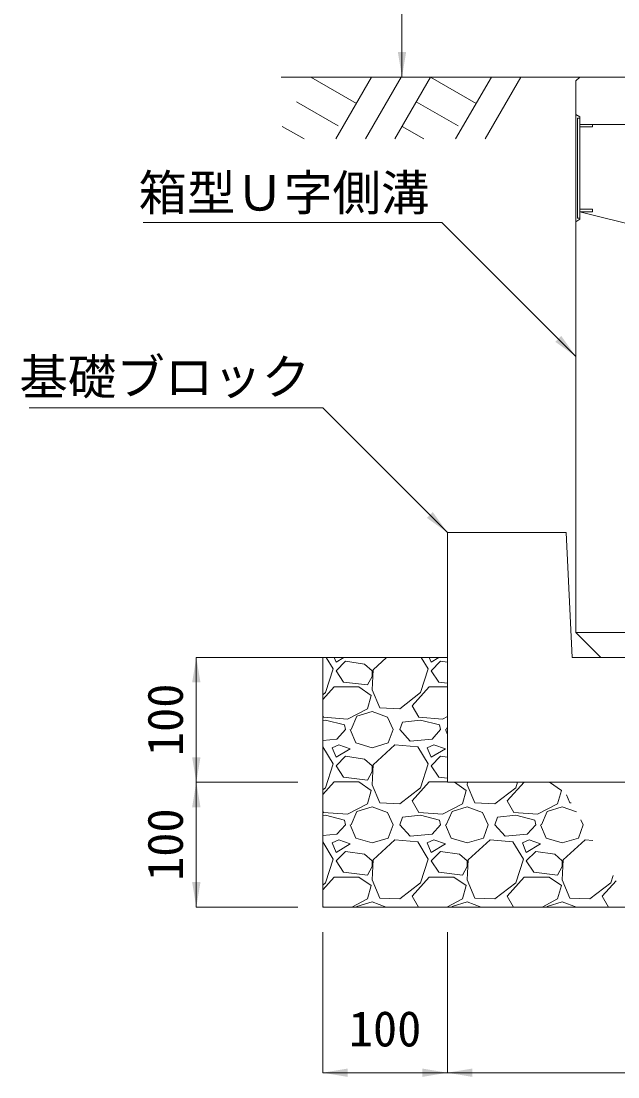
# Model space of a CAD drawing. Units: millimetres at full size. Extents: x 173025 to 194922, y 53822 to 64534.
# Drawn here: x 176080 to 176558, y 61430 to 62276 of the extents above; entities that cross this region are included whole.
import ezdxf
from ezdxf.enums import TextEntityAlignment as Align

# ---------------------------------------------------------------- set-up
doc = ezdxf.new("R2010")
doc.units = ezdxf.units.MM
doc.header["$LTSCALE"] = 20
doc.linetypes.add('DASHED', pattern=[7.5, 6, -1.5])
for name, color, linetype, lineweight in [('0_2', 7, 'Continuous', 20), ('KIJUN', 5, 'Continuous', 5), ('WWAY', 5, 'Continuous', 9), ('寸法線', 7, 'Continuous', 13), ('引出線', 4, 'Continuous', 13), ('本体', 2, 'Continuous', 9), ('ﾊｯﾁﾝｸﾞ', 7, 'Continuous', 5)]:
    doc.layers.add(name, color=color, linetype=linetype, lineweight=lineweight)
doc.styles.add('ＭＳ ゴシック', font='')
doc.styles.get('ＭＳ ゴシック').set_extended_font_data('MS Gothic')

# ---------------------------------------------------------------- blocks, each defined once
blk = doc.blocks.new('filled_arrow')
at = {"color": 0, "linetype": 'Continuous', "lineweight": -2}
blk.add_solid([(7.5, 1.25), (0, 0), (7.5, -1.25)], dxfattribs=at)

msp = doc.modelspace()

# ---------------------------------------------------------------- linework, layer by layer
at = {"layer": '0_2'}
for p, q in [((176527.92, 62230.81), (176288.76, 62230.81)), ((176321.92, 61665.81), (176321.92, 61565.81)), ((176421.92, 61665.81), (177117.92, 61665.81)), ((176321.92, 61565.81), (177217.92, 61565.81))]:
    msp.add_line(p, q, dxfattribs=at)
at = {"layer": '0_2', "lineweight": 13}
for p, q in [((176321.92, 61665.81), (176321.92, 61765.81)), ((176321.92, 61765.81), (176421.92, 61765.81)), ((176421.92, 61765.81), (176421.92, 61665.81))]:
    msp.add_line(p, q, dxfattribs=at)
at = {"layer": 'KIJUN', "color": 7, "lineweight": 9}
msp.add_line((176524.92, 61785.81), (176944.92, 61785.81), dxfattribs=at)
at = {"layer": 'KIJUN', "color": 7, "lineweight": 20}
msp.add_lwpolyline([(176609.92, 62135.81), (176573.92, 62155.81), (176569.92, 62230.81), (176527.92, 62230.81), (176524.92, 62227.81), (176524.92, 61785.81), (176544.92, 61765.81), (176924.92, 61765.81), (176944.92, 61785.81), (176944.92, 62227.81), (176941.92, 62230.81), (176899.92, 62230.81), (176895.92, 62155.81), (176859.92, 62135.81), (176857.92, 62095.81), (176884.92, 62030.81), (176884.92, 61885.81)], dxfattribs=at)
at = {"layer": 'WWAY', "color": 7, "linetype": 'DASHED', "lineweight": 20}
for points in [[(176524.92, 62200.81), (176528.12, 62198.81), (176528.12, 62116.81), (176524.92, 62114.81)], [(176571.94, 62192.81), (176528.12, 62192.81), (176528.12, 62198.81), (176524.92, 62200.81)], [(176524.92, 62114.81), (176528.12, 62116.81), (176528.12, 62122.81), (176576.32, 62110.81)]]:
    msp.add_lwpolyline(points, dxfattribs=at)
at = {"layer": 'WWAY'}
for points in [[(176526.12, 62197.81), (176528.12, 62197.81), (176528.12, 62117.81), (176526.12, 62117.81)], [(176528.12, 62192.81), (176538.12, 62192.81), (176538.12, 62190.81), (176528.12, 62190.81)], [(176528.12, 62124.81), (176538.12, 62124.81), (176538.12, 62122.81), (176528.12, 62122.81)]]:
    msp.add_lwpolyline(points, close=True, dxfattribs=at)
at = {"layer": '寸法線', "lineweight": 9}
for p, q in [((176385.47, 62230.81), (176385.47, 62830.81)), ((176507.92, 62230.81), (176385.47, 62230.81)), ((176220.64, 61665.81), (176220.64, 61765.81)), ((176401.92, 61765.81), (176220.64, 61765.81)), ((176301.92, 61665.81), (176220.64, 61665.81)), ((176220.64, 61565.81), (176220.64, 61665.81)), ((176301.92, 61665.81), (176220.64, 61665.81)), ((176301.92, 61565.81), (176220.64, 61565.81)), ((176321.92, 61545.81), (176321.92, 61433.12)), ((176421.92, 61545.81), (176421.92, 61433.12)), ((176421.92, 61545.81), (176421.92, 61433.12)), ((176321.92, 61433.12), (176421.92, 61433.12)), ((176421.92, 61433.12), (177117.92, 61433.12))]:
    msp.add_line(p, q, dxfattribs=at)
at = {"layer": '引出線', "lineweight": 9}
for points in [[(176524.92, 62006.81), (176417.42, 62114.31), (176177.93, 62114.31)], [(176421.92, 61865.81), (176321.93, 61965.8), (176086.7, 61965.8)]]:
    msp.add_lwpolyline(points, dxfattribs=at)
at = {"layer": '本体', "lineweight": 20}
for p, q in [((176421.92, 61865.81), (176421.92, 61665.81)), ((176516.92, 61865.81), (176421.92, 61865.81)), ((176521.92, 61765.81), (176516.92, 61865.81)), ((177017.92, 61765.81), (176521.92, 61765.81)), ((177117.92, 61665.81), (176421.92, 61665.81))]:
    msp.add_line(p, q, dxfattribs=at)
at = {"layer": 'ﾊｯﾁﾝｸﾞ', "lineweight": 9}
for p, q in [((176312.39, 62230.81), (176348.95, 62209.7)), ((176361.14, 62230.81), (176332.49, 62181.19)), ((176384.76, 62230.81), (176356.11, 62181.19)), ((176408.39, 62230.81), (176379.74, 62181.19)), ((176408.39, 62230.81), (176444.95, 62209.7)), ((176457.14, 62230.81), (176428.49, 62181.19)), ((176480.76, 62230.81), (176452.11, 62181.19)), ((176300.96, 62211.03), (176334.38, 62191.74)), ((176396.96, 62211.03), (176430.38, 62191.74)), ((176289.54, 62191.24), (176306.96, 62181.19)), ((176385.54, 62191.24), (176402.96, 62181.19))]:
    msp.add_line(p, q, dxfattribs=at)
at = {"layer": 'ﾊｯﾁﾝｸﾞ'}
for p, q in [((176330.32, 61756.73), (176324.77, 61765.81)), ((176331.1, 61765.81), (176332.6, 61762.07)), ((176332.6, 61762.07), (176338.85, 61765.81)), ((176340.22, 61762.83), (176332.6, 61755.21)), ((176355.46, 61760.54), (176340.22, 61762.83)), ((176361.56, 61755.21), (176355.46, 61760.54)), ((176373.1, 61765.81), (176362.32, 61755.97)), ((176406.52, 61756.73), (176400.97, 61765.81)), ((176407.3, 61765.81), (176408.8, 61762.07)), ((176408.8, 61762.07), (176415.05, 61765.81)), ((176416.42, 61762.83), (176408.8, 61755.21)), ((176421.92, 61762), (176416.42, 61762.83)), ((176324.22, 61737.68), (176330.32, 61756.73)), ((176332.6, 61755.21), (176338.7, 61746.06)), ((176362.32, 61755.97), (176361.56, 61739.97)), ((176361.56, 61750.64), (176361.56, 61755.21)), ((176400.42, 61737.68), (176406.52, 61756.73)), ((176408.8, 61755.21), (176414.9, 61746.06)), ((176338.7, 61746.06), (176357.75, 61743.78)), ((176357.75, 61743.78), (176361.56, 61750.64)), ((176414.9, 61746.06), (176421.92, 61745.22)), ((176321.92, 61732.08), (176331.08, 61742.25)), ((176321.92, 61735.9), (176324.22, 61737.68)), ((176331.08, 61742.25), (176350.89, 61742.25)), ((176350.89, 61742.25), (176360.8, 61735.4)), ((176360.8, 61735.4), (176357.75, 61724.73)), ((176361.56, 61739.97), (176367.66, 61725.49)), ((176383.66, 61724.73), (176400.42, 61737.68)), ((176393.56, 61727.01), (176407.28, 61742.25)), ((176407.28, 61742.25), (176421.92, 61742.25)), ((176398.9, 61717.87), (176393.56, 61727.01)), ((176322.7, 61717.87), (176321.92, 61719.2)), ((176357.75, 61724.73), (176341.75, 61716.35)), ((176344.8, 61707.96), (176349.37, 61718.63)), ((176349.37, 61718.63), (176361.56, 61722.44)), ((176361.56, 61722.44), (176373.75, 61717.87)), ((176367.66, 61725.49), (176383.66, 61724.73)), ((176421.92, 61718.43), (176417.95, 61716.35)), ((176324.22, 61715.58), (176321.92, 61715.34)), ((176341.75, 61716.35), (176322.7, 61717.87)), ((176339.46, 61711.77), (176324.22, 61715.58)), ((176340.22, 61707.96), (176339.46, 61711.77)), ((176373.75, 61717.87), (176378.32, 61707.96)), ((176383.66, 61707.96), (176385.94, 61714.06)), ((176400.42, 61715.58), (176385.94, 61714.06)), ((176417.95, 61716.35), (176398.9, 61717.87)), ((176415.66, 61711.77), (176400.42, 61715.58)), ((176416.42, 61707.96), (176415.66, 61711.77)), ((176421, 61707.96), (176421.92, 61710.12)), ((176340.22, 61707.96), (176333.37, 61700.34)), ((176344.03, 61707.96), (176348.61, 61697.3)), ((176374.51, 61697.3), (176378.32, 61707.96)), ((176392.04, 61698.82), (176383.66, 61707.96)), ((176416.42, 61707.96), (176409.57, 61700.34)), ((176420.23, 61707.96), (176421.92, 61704.03)), ((176333.37, 61700.34), (176321.92, 61699.35)), ((176321.94, 61694.25), (176321.92, 61694.25)), ((176330.32, 61680.53), (176321.94, 61694.25)), ((176334.89, 61695.77), (176329.56, 61693.49)), ((176329.56, 61693.49), (176332.6, 61685.87)), ((176344.03, 61692.72), (176334.89, 61695.77)), ((176348.61, 61697.3), (176361.56, 61693.49)), ((176361.56, 61693.49), (176374.51, 61697.3)), ((176379.85, 61695.77), (176362.32, 61679.77)), ((176398.14, 61694.25), (176379.85, 61695.77)), ((176409.57, 61700.34), (176392.04, 61698.82)), ((176406.52, 61680.53), (176398.14, 61694.25)), ((176411.09, 61695.77), (176405.76, 61693.49)), ((176405.76, 61693.49), (176408.8, 61685.87)), ((176420.23, 61692.72), (176411.09, 61695.77)), ((176332.6, 61685.87), (176344.03, 61692.72)), ((176340.22, 61686.63), (176332.6, 61679.01)), ((176355.46, 61684.34), (176340.22, 61686.63)), ((176408.8, 61685.87), (176420.23, 61692.72)), ((176416.42, 61686.63), (176408.8, 61679.01)), ((176421.92, 61685.8), (176416.42, 61686.63)), ((176324.22, 61661.48), (176330.32, 61680.53)), ((176332.6, 61679.01), (176338.7, 61669.86)), ((176361.56, 61679.01), (176355.46, 61684.34)), ((176362.32, 61679.77), (176361.56, 61663.77)), ((176361.56, 61674.44), (176361.56, 61679.01)), ((176400.42, 61661.48), (176406.52, 61680.53)), ((176408.8, 61679.01), (176414.9, 61669.86)), ((176338.7, 61669.86), (176357.75, 61667.58)), ((176357.75, 61667.58), (176361.56, 61674.44)), ((176414.9, 61669.86), (176421.92, 61669.02)), ((176321.92, 61655.88), (176331.08, 61666.05)), ((176321.92, 61659.7), (176324.22, 61661.48)), ((176331.08, 61666.05), (176350.89, 61666.05)), ((176350.89, 61666.05), (176360.8, 61659.2)), ((176360.8, 61659.2), (176357.75, 61648.53)), ((176361.56, 61663.77), (176367.66, 61649.29)), ((176383.66, 61648.53), (176400.42, 61661.48)), ((176393.56, 61650.81), (176407.28, 61666.05)), ((176407.28, 61666.05), (176421.92, 61666.05)), ((176427.44, 61665.81), (176437, 61659.2)), ((176437, 61659.2), (176433.95, 61648.53)), ((176437.86, 61665.81), (176437.76, 61663.77)), ((176437.76, 61663.77), (176443.86, 61649.29)), ((176459.86, 61648.53), (176476.62, 61661.48)), ((176469.76, 61650.81), (176483.26, 61665.81)), ((176476.62, 61661.48), (176478.01, 61665.81)), ((176503.64, 61665.81), (176513.2, 61659.2)), ((176513.2, 61659.2), (176510.15, 61648.53)), ((176398.9, 61641.67), (176393.56, 61650.81)), ((176475.1, 61641.67), (176469.76, 61650.81)), ((176517.31, 61655.82), (176520.06, 61649.29)), ((176322.7, 61641.67), (176321.92, 61643)), ((176357.75, 61648.53), (176341.75, 61640.15)), ((176344.8, 61631.76), (176349.37, 61642.43)), ((176349.37, 61642.43), (176361.56, 61646.24)), ((176361.56, 61646.24), (176373.75, 61641.67)), ((176367.66, 61649.29), (176383.66, 61648.53)), ((176433.95, 61648.53), (176417.95, 61640.15)), ((176421, 61631.76), (176425.57, 61642.43)), ((176425.57, 61642.43), (176437.76, 61646.24)), ((176437.76, 61646.24), (176449.95, 61641.67)), ((176443.86, 61649.29), (176459.86, 61648.53)), ((176510.15, 61648.53), (176494.15, 61640.15)), ((176497.2, 61631.76), (176501.77, 61642.43)), ((176501.77, 61642.43), (176513.96, 61646.24)), ((176513.96, 61646.24), (176525.29, 61641.99)), ((176520.06, 61649.29), (176521.1, 61649.24)), ((176324.22, 61639.38), (176321.92, 61639.14)), ((176341.75, 61640.15), (176322.7, 61641.67)), ((176339.46, 61635.57), (176324.22, 61639.38)), ((176340.22, 61631.76), (176339.46, 61635.57)), ((176373.75, 61641.67), (176378.32, 61631.76)), ((176383.66, 61631.76), (176385.94, 61637.86)), ((176400.42, 61639.38), (176385.94, 61637.86)), ((176417.95, 61640.15), (176398.9, 61641.67)), ((176415.66, 61635.57), (176400.42, 61639.38)), ((176416.42, 61631.76), (176415.66, 61635.57)), ((176449.95, 61641.67), (176454.52, 61631.76)), ((176459.86, 61631.76), (176462.14, 61637.86)), ((176476.62, 61639.38), (176462.14, 61637.86)), ((176494.15, 61640.15), (176475.1, 61641.67)), ((176491.86, 61635.57), (176476.62, 61639.38)), ((176492.62, 61631.76), (176491.86, 61635.57)), ((176528.84, 61635.83), (176530.72, 61631.76)), ((176340.22, 61631.76), (176333.37, 61624.14)), ((176344.03, 61631.76), (176348.61, 61621.1)), ((176374.51, 61621.1), (176378.32, 61631.76)), ((176392.04, 61622.62), (176383.66, 61631.76)), ((176416.42, 61631.76), (176409.57, 61624.14)), ((176420.23, 61631.76), (176424.81, 61621.1)), ((176450.71, 61621.1), (176454.52, 61631.76)), ((176468.24, 61622.62), (176459.86, 61631.76)), ((176492.62, 61631.76), (176485.77, 61624.14)), ((176496.43, 61631.76), (176501.01, 61621.1)), ((176526.91, 61621.1), (176530.72, 61631.76)), ((176333.37, 61624.14), (176321.92, 61623.15)), ((176321.94, 61618.05), (176321.92, 61618.05)), ((176330.32, 61604.33), (176321.94, 61618.05)), ((176334.89, 61619.57), (176329.56, 61617.29)), ((176329.56, 61617.29), (176332.6, 61609.67)), ((176344.03, 61616.52), (176334.89, 61619.57)), ((176348.61, 61621.1), (176361.56, 61617.29)), ((176361.56, 61617.29), (176374.51, 61621.1)), ((176379.85, 61619.57), (176362.32, 61603.57)), ((176398.14, 61618.05), (176379.85, 61619.57)), ((176409.57, 61624.14), (176392.04, 61622.62)), ((176406.52, 61604.33), (176398.14, 61618.05)), ((176411.09, 61619.57), (176405.76, 61617.29)), ((176405.76, 61617.29), (176408.8, 61609.67)), ((176420.23, 61616.52), (176411.09, 61619.57)), ((176424.81, 61621.1), (176437.76, 61617.29)), ((176437.76, 61617.29), (176450.71, 61621.1)), ((176456.05, 61619.57), (176438.52, 61603.57)), ((176474.34, 61618.05), (176456.05, 61619.57)), ((176485.77, 61624.14), (176468.24, 61622.62)), ((176482.72, 61604.33), (176474.34, 61618.05)), ((176487.29, 61619.57), (176481.96, 61617.29)), ((176481.96, 61617.29), (176485, 61609.67)), ((176496.43, 61616.52), (176487.29, 61619.57)), ((176501.01, 61621.1), (176513.96, 61617.29)), ((176513.96, 61617.29), (176526.91, 61621.1)), ((176532.25, 61619.57), (176514.72, 61603.57)), ((176538.54, 61619.05), (176532.25, 61619.57)), ((176332.6, 61609.67), (176344.03, 61616.52)), ((176340.22, 61610.43), (176332.6, 61602.81)), ((176355.46, 61608.14), (176340.22, 61610.43)), ((176408.8, 61609.67), (176420.23, 61616.52)), ((176416.42, 61610.43), (176408.8, 61602.81)), ((176431.66, 61608.14), (176416.42, 61610.43)), ((176485, 61609.67), (176496.43, 61616.52)), ((176492.62, 61610.43), (176485, 61602.81)), ((176507.86, 61608.14), (176492.62, 61610.43)), ((176324.22, 61585.28), (176330.32, 61604.33)), ((176332.6, 61602.81), (176338.7, 61593.66)), ((176361.56, 61602.81), (176355.46, 61608.14)), ((176362.32, 61603.57), (176361.56, 61587.57)), ((176361.56, 61598.24), (176361.56, 61602.81)), ((176400.42, 61585.28), (176406.52, 61604.33)), ((176408.8, 61602.81), (176414.9, 61593.66)), ((176437.76, 61602.81), (176431.66, 61608.14)), ((176438.52, 61603.57), (176437.76, 61587.57)), ((176437.76, 61598.24), (176437.76, 61602.81)), ((176476.62, 61585.28), (176482.72, 61604.33)), ((176485, 61602.81), (176491.1, 61593.66)), ((176513.96, 61602.81), (176507.86, 61608.14)), ((176514.72, 61603.57), (176513.96, 61587.57)), ((176513.96, 61598.24), (176513.96, 61602.81)), ((176338.7, 61593.66), (176357.75, 61591.38)), ((176357.75, 61591.38), (176361.56, 61598.24)), ((176414.9, 61593.66), (176433.95, 61591.38)), ((176433.95, 61591.38), (176437.76, 61598.24)), ((176491.1, 61593.66), (176510.15, 61591.38)), ((176510.15, 61591.38), (176513.96, 61598.24)), ((176321.92, 61579.68), (176331.08, 61589.85)), ((176321.92, 61583.5), (176324.22, 61585.28)), ((176331.08, 61589.85), (176350.89, 61589.85)), ((176350.89, 61589.85), (176360.8, 61583)), ((176360.8, 61583), (176357.75, 61572.33)), ((176361.56, 61587.57), (176367.66, 61573.09)), ((176383.66, 61572.33), (176400.42, 61585.28)), ((176393.56, 61574.61), (176407.28, 61589.85)), ((176407.28, 61589.85), (176427.09, 61589.85)), ((176427.09, 61589.85), (176437, 61583)), ((176437, 61583), (176433.95, 61572.33)), ((176437.76, 61587.57), (176443.86, 61573.09)), ((176459.86, 61572.33), (176476.62, 61585.28)), ((176469.76, 61574.61), (176483.48, 61589.85)), ((176483.48, 61589.85), (176503.29, 61589.85)), ((176503.29, 61589.85), (176513.2, 61583)), ((176513.2, 61583), (176510.15, 61572.33)), ((176513.96, 61587.57), (176520.06, 61573.09)), ((176536.06, 61572.33), (176552.82, 61585.28)), ((176545.96, 61574.61), (176557.07, 61586.95)), ((176552.82, 61585.28), (176554.68, 61591.09)), ((176398.7, 61565.81), (176393.56, 61574.61)), ((176474.9, 61565.81), (176469.76, 61574.61)), ((176551.1, 61565.81), (176545.96, 61574.61)), ((176322.5, 61565.81), (176321.92, 61566.8)), ((176357.75, 61572.33), (176345.31, 61565.81)), ((176349.19, 61565.81), (176349.37, 61566.23)), ((176349.37, 61566.23), (176361.56, 61570.04)), ((176361.56, 61570.04), (176372.84, 61565.81)), ((176367.66, 61573.09), (176383.66, 61572.33)), ((176433.95, 61572.33), (176421.51, 61565.81)), ((176425.39, 61565.81), (176425.57, 61566.23)), ((176425.57, 61566.23), (176437.76, 61570.04)), ((176437.76, 61570.04), (176449.04, 61565.81)), ((176443.86, 61573.09), (176459.86, 61572.33)), ((176510.15, 61572.33), (176497.71, 61565.81)), ((176501.59, 61565.81), (176501.77, 61566.23)), ((176501.77, 61566.23), (176513.96, 61570.04)), ((176513.96, 61570.04), (176525.24, 61565.81)), ((176520.06, 61573.09), (176536.06, 61572.33))]:
    msp.add_line(p, q, dxfattribs=at)

# ---------------------------------------------------------------- block references
at = {"layer": '寸法線', "lineweight": 9, "xscale": 2.67, "yscale": 2.67}
for p, rotation in [((176385.47, 62230.81), 90), ((176220.64, 61765.81), 270), ((176220.64, 61665.81), 90), ((176220.64, 61665.81), 270), ((176220.64, 61565.81), 90), ((176421.92, 61433.12), 180)]:
    msp.add_blockref('filled_arrow', p, dxfattribs=dict(at, rotation=rotation))
for p in [(176321.92, 61433.12), (176421.92, 61433.12)]:
    msp.add_blockref('filled_arrow', p, dxfattribs=at)
at = {"layer": '引出線', "lineweight": 9, "xscale": 2.67, "yscale": 2.67, "rotation": 135}
for p in [(176524.92, 62006.81), (176421.92, 61865.81)]:
    msp.add_blockref('filled_arrow', p, dxfattribs=at)

# ---------------------------------------------------------------- texts
at = {"layer": '寸法線', "style": 'ＭＳ ゴシック'}
for p in [(176195.64, 61715.81), (176195.64, 61615.81)]:
    msp.add_text('100', height=28.48, rotation=90, dxfattribs=at).set_placement(p, align=Align.MIDDLE_CENTER)
msp.add_text('100', height=28.48, dxfattribs=at).set_placement((176371.92, 61468.39), align=Align.MIDDLE_CENTER)
at = {"layer": '引出線', "style": 'ＭＳ ゴシック'}
for s, p in [('箱型Ｕ字側溝', (176407.42, 62152.29)), ('基礎ブロック', (176311.93, 62004.85))]:
    msp.add_text(s, height=28.48, dxfattribs=at).set_placement(p, align=Align.TOP_RIGHT)

doc.saveas('drawing.dxf')
